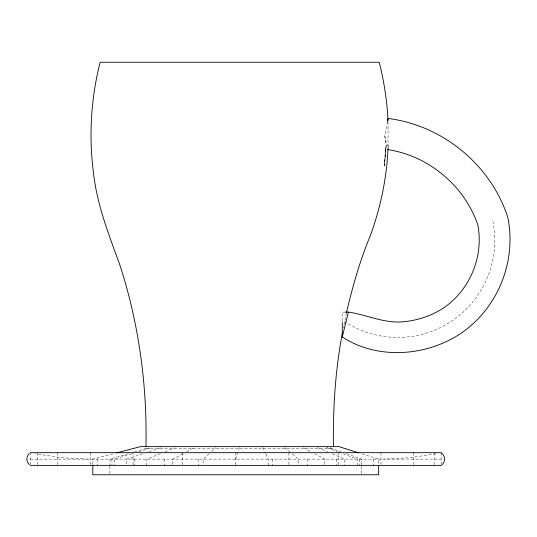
<?xml version="1.0" encoding="UTF-8"?>
<svg xmlns="http://www.w3.org/2000/svg" width="537" height="537" viewBox="0 0 537 537"><rect width="100%" height="100%" fill="white"/><g stroke="black" fill="none" stroke-linecap="round" stroke-linejoin="round"><path stroke-width="0.4" stroke-dasharray="2.69 2.01" d="M388.029 147.641L388.083 122.127M386.204 146.017L384.432 165.893L385.499 148.803M384.505 165.524L385.553 148.527M384.432 165.893L386.13 145.977M343.297 328.094L343.593 326.449M387.472 121.906L384.734 136.21L386.069 144.332M385.868 146.896L385.425 149.179L387.002 149.481M343.935 324.838L346.419 313.178M235.723 459.128L239.448 447.408M209.215 453.698L203.167 459.128L203.167 465.378M211.638 451.523L215.874 447.717M182.969 453.664L172.82 459.128L172.82 465.378M186.594 451.711L193.837 447.804M160.442 453.644L146.769 459.128L146.769 465.378M165 451.812L174.881 447.851M142.634 453.812L126.779 459.128L126.779 465.378M148.971 451.684L160.865 447.697M131.599 453.839L114.206 459.128L114.206 465.378M138.707 451.677L151.353 447.831M128.323 453.705L109.924 459.128L109.924 465.378M134.727 451.818L148.333 447.811M112.985 453.832L92.8 459.128L92.8 465.378M436.017 453.758L410.087 457.692L383.901 459.142M345.338 312.118L342.291 312.118L342.291 322.502M145.943 448.288L333.45 448.288M30.294 459.128L441.152 459.128M87.551 459.142L61.359 457.692L35.429 453.758M361.978 453.879L378.652 459.128L378.652 465.378M330.195 447.764L341.163 451.745M346.64 453.731L361.529 459.128L361.529 465.378M327.167 447.791L337.961 451.865M343.358 453.899L357.239 459.128L357.239 465.378M317.669 447.616L327.698 451.892M332.329 453.866L344.673 459.128L344.673 465.378M303.647 447.804L310.903 451.711M314.528 453.664L324.684 459.128L324.684 465.378M284.65 447.67L289.732 451.839M292.269 453.919L298.626 459.128L298.626 465.378M262.66 447.368L265.473 453.248M265.822 453.98L268.285 459.128L268.285 465.378M384.828 135.7L386.345 144.393M441.152 452.678L441.152 463.82M434.151 452.678L434.151 464.599M413.631 452.678L413.631 464.599M388.311 146.896L388.311 148.527M380.988 452.678L380.988 464.599M373.779 459.128L373.779 465.378M361.529 466.163L361.529 473.976M359.501 459.128L359.501 465.378M338.438 452.678L338.438 464.599M336.793 459.128L336.793 465.378M327.06 446.63L327.06 448.288M307.191 459.128L307.191 465.378M288.893 452.678L288.893 464.599M272.715 459.128L272.715 465.378M235.723 452.678L235.723 465.378M198.73 459.128L198.73 465.378M182.553 452.678L182.553 464.599M164.262 459.128L164.262 465.378M134.659 459.128L134.659 465.378M133.008 452.678L133.008 464.599M111.944 459.128L111.944 465.378M109.924 466.163L109.924 474.755M97.667 459.128L97.667 465.378M90.464 452.678L90.464 464.599M57.815 452.678L57.815 464.599M37.295 452.678L37.295 464.599M30.294 452.678L30.294 464.599M492.825 221.224A97.029 97.029 0 0 1 344.62 321.629"/><path stroke-width="0.81" d="M387.989 148.44C386.774 177.948 380.626 207.168 370.604 234.924C360.354 259.431 352.997 285.046 346.909 310.869L346.58 312.406M342.398 333.047C335.283 370.476 332.859 408.65 333.45 446.71M387.506 121.731L388.13 118.476C442.71 125.255 491.12 165.181 507.874 217.606C516.614 261.781 497.953 308.01 460.78 333.497C426.156 356.434 377.686 360.058 342.291 336.961L342.291 322.502M342.291 336.961L348.379 312.118C365.314 314.494 381.095 322.133 398.387 322.032C414.43 321.556 430.016 316.702 443.495 307.99C469.962 290.007 483.985 256.263 477.782 224.842C464.518 185.789 428.586 155.73 387.788 149.635M29.307 453.443C26.078 456.275 26.078 461.78 29.307 464.612M116.214 452.986L140.439 446.63L338.948 446.63L358.803 452.879M386.197 145.144L388.311 145.144M345.338 312.118L348.379 312.118M30.294 452.678L441.152 452.678A7.578 7.578 0 0 1 441.152 465.378L30.294 465.378M387.983 120.53C387.15 100.862 383.995 81.342 379.25 62.245L100.144 62.245C90.934 98.338 88.672 136.143 93.505 173.075C97.049 205.006 108.937 234.904 119.811 264.828C138.855 323.395 147.272 385.183 145.943 446.71M378.652 465.378L378.652 474.755L92.8 474.755L92.8 465.378"/></g></svg>
